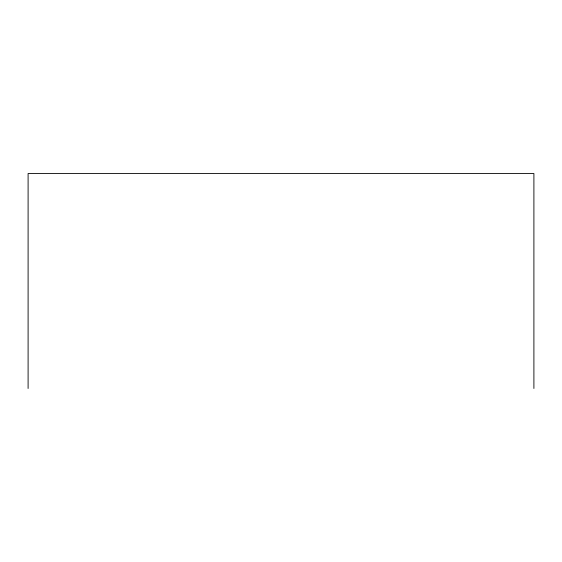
<?xml version="1.0" encoding="UTF-8"?>
<svg xmlns="http://www.w3.org/2000/svg" width="562" height="562" viewBox="0 0 562 562"><rect width="100%" height="100%" fill="white"/><g stroke="black" fill="none" stroke-linecap="round" stroke-linejoin="round"><path stroke-width="0.84" d="M533.9 388.483L533.9 173.518L28.1 173.518L28.1 388.483"/></g></svg>
